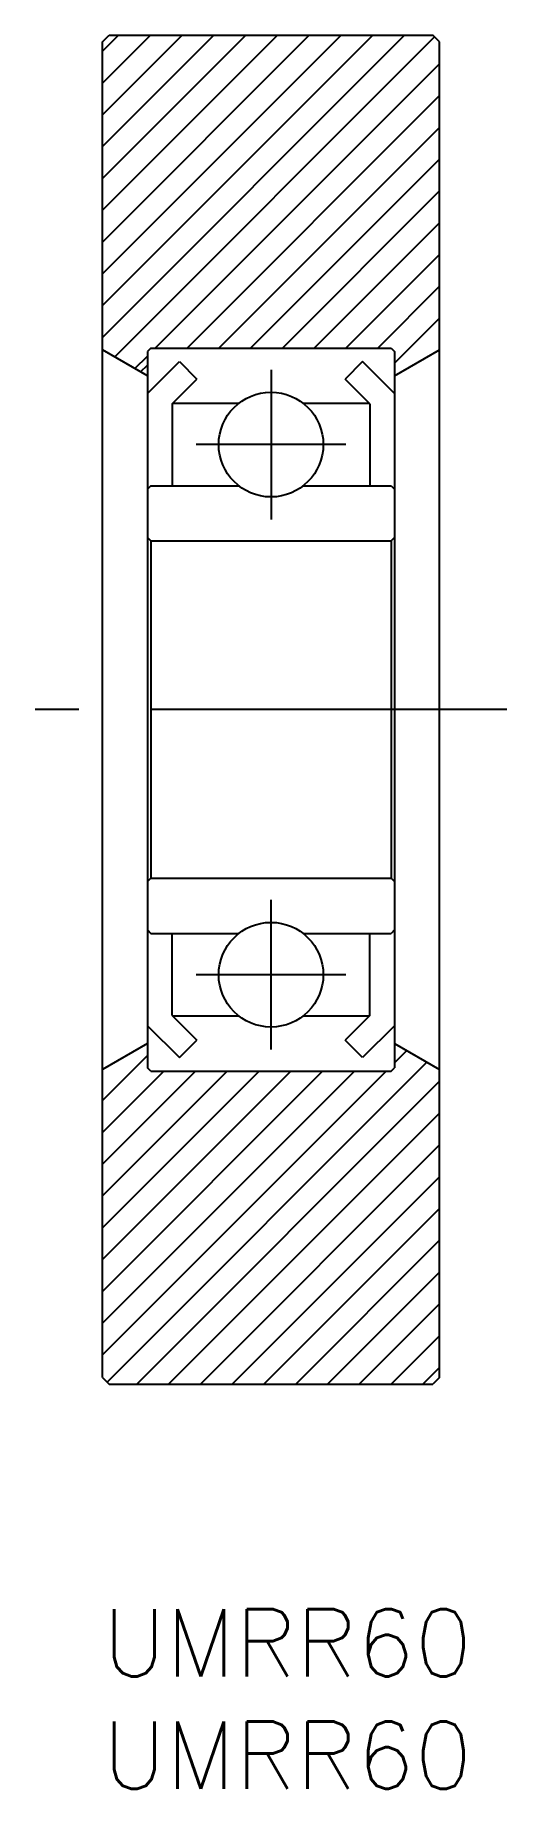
# Model space of a CAD drawing. Extents: x -3 to 18, y -8 to 70.
import ezdxf

# ---------------------------------------------------------------- set-up
doc = ezdxf.new("R2010")
doc.units = 0
doc.header["$LTSCALE"] = 0.5
doc.linetypes.add('CENTER', pattern=[50.8, 31.75, -6.35, 6.35, -6.35])
for name, color, linetype in [('MSM_CENTER', 1, 'CENTER'), ('MSM_CONTINUOUS', 7, 'CONTINUOUS'), ('MSM_NARROW', 5, 'CONTINUOUS'), ('MSM_PART_NUMBER', 7, 'CONTINUOUS')]:
    doc.layers.add(name, color=color, linetype=linetype)
doc.styles.get("Standard").update_dxf_attribs({"font": 'txt.shx', "height": 3, "bigfont": 'bigfont.shx'})

# ---------------------------------------------------------------- blocks, each defined once
blk = doc.blocks.new('*U3')
at = {"layer": 'MSM_PART_NUMBER'}
blk.add_text('UMRR60', height=3, dxfattribs=at).set_placement((0, -3))
blk = doc.blocks.new('*U4')
at = {"layer": 'MSM_PART_NUMBER'}
blk.add_text('UMRR60', height=3, dxfattribs=at).set_placement((0, -8))

msp = doc.modelspace()

# ---------------------------------------------------------------- linework, layer by layer
at = {"layer": 'MSM_CENTER'}
for p, q in [((7.5, 55.115), (7.5, 48.46)), ((10.827, 51.787), (4.172, 51.787)), ((18, 40), (-3, 40)), ((7.5, 24.885), (7.5, 31.54)), ((10.827, 28.212), (4.172, 28.212))]:
    msp.add_line(p, q, dxfattribs=at)
at = {"layer": 'MSM_CONTINUOUS'}
for p, q in [((0, 69.7), (0.3, 70)), ((0, 10.3), (0, 69.7)), ((0.3, 70), (14.7, 70)), ((15, 69.7), (14.7, 70)), ((15, 10.3), (15, 69.7)), ((2, 54.85), (0, 56.005)), ((2.15, 56.075), (2, 55.925)), ((2, 55.925), (2, 24.075)), ((2, 54.056), (3.422, 55.478)), ((2.15, 56.075), (12.85, 56.075)), ((3.422, 55.478), (4.2, 54.7)), ((11.578, 55.478), (10.8, 54.7)), ((13, 54.056), (11.578, 55.478)), ((12.85, 56.075), (13, 55.925)), ((13, 54.85), (15, 56.005)), ((13, 55.925), (13, 24.075)), ((3.1, 53.6), (4.2, 54.7)), ((11.9, 53.6), (10.8, 54.7)), ((3.1, 53.6), (3.1, 49.95)), ((3.125, 53.625), (6.071, 53.625)), ((8.929, 53.625), (11.875, 53.625)), ((11.9, 53.6), (11.9, 49.95)), ((2.15, 49.95), (2, 49.8)), ((2.15, 49.95), (6.071, 49.95)), ((8.929, 49.95), (12.85, 49.95)), ((12.85, 49.95), (13, 49.8)), ((2.15, 47.5), (2, 47.65)), ((12.85, 47.5), (13, 47.65)), ((2.15, 47.5), (12.85, 47.5)), ((2.15, 47.5), (2.15, 32.5)), ((12.85, 47.5), (12.85, 32.5)), ((2.15, 32.5), (2, 32.35)), ((2.15, 32.5), (12.85, 32.5)), ((12.85, 32.5), (13, 32.35)), ((2, 30.2), (2.15, 30.05)), ((2.15, 30.05), (6.071, 30.05)), ((3.1, 26.4), (3.1, 30.05)), ((8.929, 30.05), (12.85, 30.05)), ((11.9, 26.4), (11.9, 30.05)), ((13, 30.2), (12.85, 30.05)), ((2, 25.944), (3.422, 24.522)), ((3.1, 26.4), (4.2, 25.299)), ((3.125, 26.375), (6.071, 26.375)), ((8.929, 26.375), (11.875, 26.375)), ((11.9, 26.4), (10.8, 25.299)), ((13, 25.944), (11.578, 24.522)), ((2, 25.15), (0, 23.995)), ((3.422, 24.522), (4.2, 25.299)), ((11.578, 24.522), (10.8, 25.299)), ((13, 25.15), (15, 23.995)), ((2.15, 23.925), (2, 24.075)), ((2.15, 23.925), (12.85, 23.925)), ((12.85, 23.925), (13, 24.075)), ((0, 10.3), (0.3, 10)), ((15, 10.3), (14.7, 10)), ((0.3, 10), (14.7, 10))]:
    msp.add_line(p, q, dxfattribs=at)
for centre in [(7.5, 51.787), (7.5, 28.212)]:
    msp.add_circle(centre, 2.328, dxfattribs=at)
at = {"layer": 'MSM_NARROW'}
for p, q in [((0, 56.554), (13.446, 70)), ((0, 57.968), (12.032, 70)), ((0, 59.382), (10.618, 70)), ((0, 60.796), (9.204, 70)), ((0, 62.21), (7.79, 70)), ((0, 63.625), (6.375, 70)), ((0, 65.039), (4.961, 70)), ((0, 66.453), (3.547, 70)), ((0, 67.867), (2.133, 70)), ((0, 69.282), (0.718, 70)), ((0.549, 55.688), (14.78, 69.92)), ((2.35, 56.075), (15, 68.725)), ((3.764, 56.075), (15, 67.311)), ((5.178, 56.075), (15, 65.897)), ((6.592, 56.075), (15, 64.483)), ((8.007, 56.075), (15, 63.068)), ((9.421, 56.075), (15, 61.654)), ((10.835, 56.075), (15, 60.24)), ((12.249, 56.075), (15, 58.826)), ((13, 55.412), (15, 57.412)), ((1.445, 55.17), (2, 55.725)), ((1.698, 55.024), (2, 55.326)), ((0, 22.613), (2, 24.613)), ((0.208, 10.092), (14.436, 24.321)), ((13, 24.299), (13.54, 24.838)), ((0, 11.299), (12.626, 23.925)), ((0, 12.713), (11.212, 23.925)), ((0, 14.127), (9.798, 23.925)), ((0, 15.541), (8.384, 23.925)), ((0, 16.956), (6.969, 23.925)), ((0, 18.37), (5.555, 23.925)), ((0, 19.784), (4.141, 23.925)), ((0, 21.198), (2.727, 23.925)), ((1.53, 10), (15, 23.47)), ((2.944, 10), (15, 22.056)), ((4.358, 10), (15, 20.642)), ((5.772, 10), (15, 19.228)), ((7.186, 10), (15, 17.814)), ((8.601, 10), (15, 16.399)), ((10.015, 10), (15, 14.985)), ((11.429, 10), (15, 13.571)), ((12.843, 10), (15, 12.157)), ((14.258, 10), (15, 10.742))]:
    msp.add_line(p, q, dxfattribs=at)

# ---------------------------------------------------------------- block references
at = {"layer": 'MSM_CONTINUOUS'}
for name in ['*U3', '*U4']:
    msp.add_blockref(name, (0, 0), dxfattribs=at)

doc.saveas('drawing.dxf')
